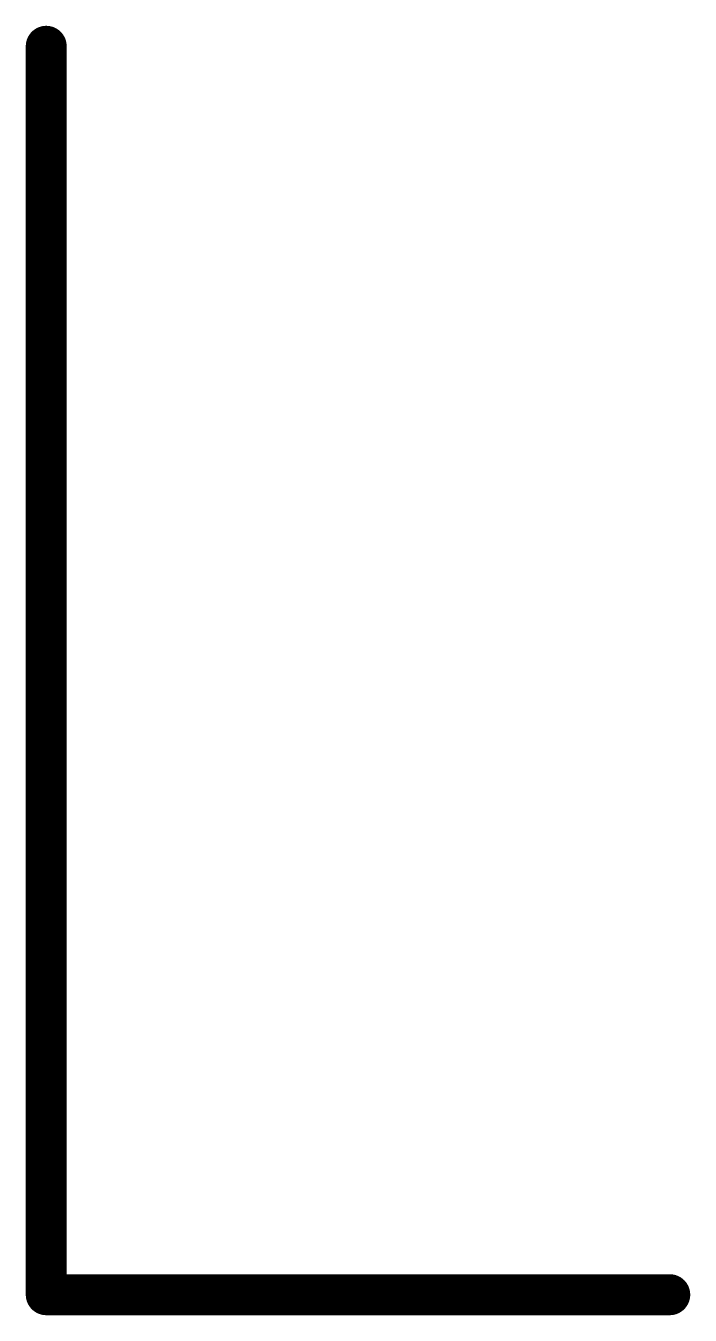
# Model space of a CAD drawing. Header units: inches. Extents: x -5 to 426, y -53 to 116.
# Drawn here: x -5.31 to -1.19, y 108.18 to 116.17 of the extents above; entities that cross this region are included whole.
import ezdxf

# ---------------------------------------------------------------- set-up
doc = ezdxf.new("R2010")
doc.units = ezdxf.units.IN
doc.layers.add('Dimension', color=6, linetype='Continuous')

msp = doc.modelspace()

# ---------------------------------------------------------------- linework, layer by layer
at = {"layer": 'Dimension'}
for points in [[(-5.1816, 108.3056, 0.254, 0.254, 0), (-5.1816, 116.041, 0.254, 0.254, 0)], [(-5.1816, 108.3056, 0.254, 0.254, 0), (-1.3139, 108.3056, 0.254, 0.254, 0)]]:
    msp.add_lwpolyline(points, format="xyseb", dxfattribs=at)
for points in [[(-5.2451, 116.041, 0.127, 0.127, 1), (-5.1181, 116.041, 0.127, 0.127, 1)], [(-5.2451, 108.3056, 0.127, 0.127, 1), (-5.1181, 108.3056, 0.127, 0.127, 1)], [(-5.2451, 108.3056, 0.127, 0.127, 1), (-5.1181, 108.3056, 0.127, 0.127, 1)], [(-5.1181, 108.3056, 0.127, 0.127, 1), (-5.2451, 108.3056, 0.127, 0.127, 1)], [(-1.3774, 108.3056, 0.127, 0.127, 1), (-1.2504, 108.3056, 0.127, 0.127, 1)], [(-5.2769, 108.3056, 0.0635, 0.0635, 1), (-5.2134, 108.3056, 0.0635, 0.0635, 1)], [(-5.1499, 108.3056, 0.0635, 0.0635, 1), (-5.0864, 108.3056, 0.0635, 0.0635, 1)]]:
    msp.add_lwpolyline(points, format="xyseb", close=True, dxfattribs=at)

doc.saveas('drawing.dxf')
